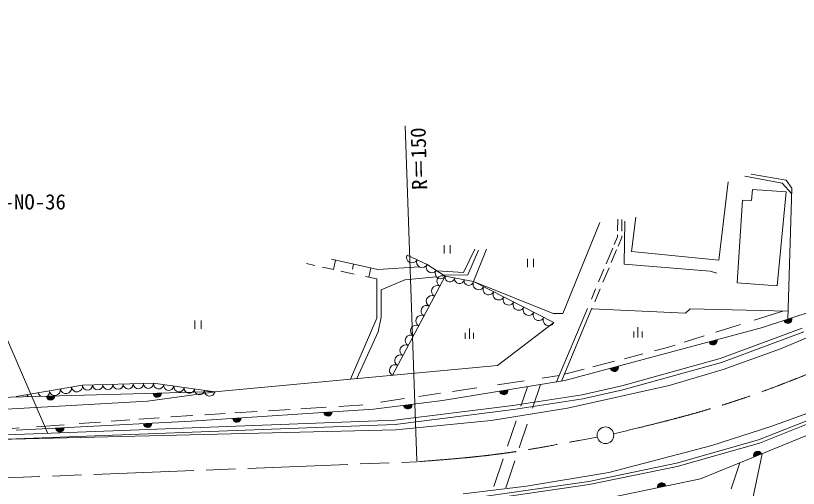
# Model space of a CAD drawing. Units: millimetres, scale not verified. Extents: x 40000 to 680000, y 20000 to 380000.
# Drawn here: x 392978 to 486991, y 254318 to 311019 of the extents above; entities that cross this region are included whole.
import ezdxf
from ezdxf.enums import TextEntityAlignment as Align

# ---------------------------------------------------------------- set-up
doc = ezdxf.new("R2010")
doc.units = ezdxf.units.MM
doc.header["$LTSCALE"] = 1000
doc.linetypes.add('CHAIN', pattern=[18.5, 12, -1.5, 3.5, -1.5])
for name, color, linetype, lineweight in [('M-BGD', 7, 'Continuous', 13), ('M-BMK', 2, 'CHAIN', 13), ('M-BMK-SRVR', 3, 'Continuous', 13), ('M-STR-HTXT', 7, 'Continuous', 13), ('M-STR-STRC', 7, 'Continuous', 13)]:
    doc.layers.add(name, color=color, linetype=linetype, lineweight=lineweight)
doc.styles.add('ＭＳ ゴシック', font='')
doc.styles.get('ＭＳ ゴシック').set_extended_font_data('MS Gothic')

msp = doc.modelspace()

# ---------------------------------------------------------------- linework, layer by layer
at = {"layer": 'M-BGD'}
for p, q in [((485031, 290940), (480558, 291753)), ((485524, 291289), (481313, 292015)), ((477455, 281676), (478570, 291081)), ((486201, 289659), (485031, 290940)), ((486222, 290330), (485524, 291289)), ((481470, 290171), (481353, 288838)), ((485509, 289897), (481470, 290171)), ((484430, 278605), (485509, 289897)), ((485739, 274609), (486222, 290330)), ((480275, 288877), (479647, 278958)), ((481353, 288838), (480275, 288877)), ((467468, 286863), (466935, 282743)), ((458722, 275302), (463162, 286217)), ((465283, 285203), (465302, 286590)), ((465782, 285165), (465802, 286583)), ((466162, 286371), (466066, 281215)), ((465273, 284504), (464881, 283573)), ((465273, 284504), (465276, 284716)), ((465771, 284399), (465344, 283384)), ((465771, 284399), (465774, 284604)), ((444437, 282504), (444437, 283504)), ((445187, 283504), (445187, 282504)), ((446786, 280225), (448133, 283018)), ((449524, 282993), (447991, 279134)), ((464696, 283131), (463900, 281238)), ((439987, 282305), (442408, 281184)), ((447297, 279913), (448582, 282881)), ((465152, 282927), (464510, 281398)), ((466935, 282743), (477455, 281676)), ((428900, 281061), (427932, 281271)), ((436494, 280578), (430926, 281791)), ((431140, 280575), (431383, 281691)), ((433426, 280627), (433554, 281218)), ((442408, 281184), (444560, 279750)), ((454441, 280837), (454441, 281837)), ((455191, 281837), (455191, 280837)), ((466066, 281215), (476394, 280388)), ((431192, 280563), (429849, 280855)), ((433658, 280028), (432045, 280378)), ((435416, 279647), (435659, 280760)), ((441493, 280874), (436494, 280578)), ((443570, 280409), (446786, 280225)), ((463637, 280613), (462999, 279095)), ((464248, 280776), (463524, 279053)), ((476394, 280388), (477205, 280149)), ((436371, 279440), (435020, 279733)), ((436346, 274737), (436371, 279440)), ((436890, 278128), (439736, 279316)), ((444560, 279750), (438229, 267881)), ((439736, 279316), (443540, 279677)), ((444379, 279870), (447297, 279913)), ((444560, 279750), (447991, 279134)), ((447991, 279134), (457612, 274192)), ((447991, 279134), (457532, 275302)), ((479647, 278958), (484430, 278605)), ((436866, 274861), (436890, 278128)), ((462645, 278253), (462129, 277026)), ((463192, 278265), (462530, 276688)), ((461660, 275909), (457946, 267075)), ((462204, 275914), (458528, 267169)), ((473441, 275313), (462172, 275836)), ((473993, 275865), (473441, 275313)), ((485769, 275574), (473993, 275865)), ((481699, 274505), (485132, 275589)), ((482675, 273603), (488757, 275599)), ((433183, 267408), (436346, 274737)), ((436519, 273079), (436866, 274861)), ((457532, 275302), (458722, 275302)), ((414512, 273465), (414512, 274465)), ((415262, 274465), (415262, 273465)), ((457612, 274192), (450845, 269064)), ((458957, 267239), (482675, 273603)), ((467722, 273650), (467722, 272400)), ((477084, 273046), (480037, 273979)), ((433968, 267482), (436519, 273079)), ((446983, 272982), (446983, 272232)), ((447483, 273482), (447483, 272232)), ((447983, 272232), (447983, 272982)), ((467222, 273150), (467222, 272400)), ((468222, 272400), (468222, 273150)), ((477591, 269878), (487447, 273546)), ((477745, 269402), (487637, 273084)), ((484831, 271071), (490613, 273498)), ((473262, 271838), (475663, 272597)), ((469717, 270800), (471099, 271155)), ((471099, 271155), (472196, 271502)), ((477947, 268555), (484831, 271071)), ((465780, 266605), (477591, 269878)), ((466090, 269867), (468328, 270443)), ((450845, 269064), (417306, 265919)), ((462295, 268891), (464924, 269567)), ((465901, 266119), (477745, 269402)), ((458884, 268015), (461278, 268630)), ((471459, 266658), (477947, 268555)), ((444232, 264844), (458957, 267239)), ((450859, 266750), (454072, 267228)), ((456201, 267545), (458273, 267853)), ((393041, 265351), (401003, 266678)), ((401003, 266678), (409546, 266936)), ((409546, 266936), (416895, 265909)), ((445432, 265942), (448356, 266377)), ((453668, 264170), (454457, 266507)), ((455065, 263929), (456020, 266761)), ((459279, 263921), (471459, 266658)), ((461018, 265547), (465780, 266605)), ((461111, 265055), (465901, 266119)), ((380591, 264938), (402690, 265548)), ((402690, 265548), (417306, 265919)), ((417306, 265919), (408822, 264756)), ((441415, 265345), (444007, 265730)), ((452702, 264264), (461018, 265547)), ((482213, 260119), (496120, 265665)), ((408822, 264756), (391167, 263778)), ((431787, 264130), (434264, 264281)), ((434264, 264281), (434698, 264345)), ((435942, 263834), (444232, 264844)), ((436820, 264661), (439696, 265089)), ((438536, 262493), (452702, 264264)), ((452771, 263768), (461111, 265055)), ((483682, 261727), (492716, 265020)), ((414079, 262378), (435942, 263834)), ((415701, 263153), (418146, 263302)), ((419319, 263373), (421999, 263536)), ((423359, 263618), (425939, 263775)), ((427233, 263854), (430277, 264039)), ((438576, 261994), (452771, 263768)), ((450099, 262465), (459279, 263921)), ((482341, 259740), (492652, 263851)), ((390694, 260675), (438536, 262493)), ((393038, 261298), (414079, 262378)), ((404436, 262359), (406706, 262523)), ((407776, 262600), (410232, 262777)), ((411604, 262876), (414124, 263057)), ((414124, 263057), (414205, 263062)), ((438625, 261318), (450099, 262465)), ((452047, 259363), (453081, 262427)), ((390713, 260175), (438576, 261994)), ((392571, 261504), (393390, 261563)), ((395486, 261714), (398808, 261954)), ((400594, 262082), (403157, 262267)), ((453457, 259163), (454413, 261998)), ((476616, 259439), (483682, 261727)), ((390713, 260175), (438625, 261318)), ((488987, 261059), (475240, 255456)), ((472353, 257334), (482213, 260119)), ((472448, 256945), (482341, 259740)), ((464210, 256227), (476616, 259439)), ((450420, 254542), (451541, 257863)), ((451840, 254369), (452937, 257623)), ((479596, 243755), (482626, 258467)), ((461812, 255155), (472353, 257334)), ((461881, 254761), (472448, 256945)), ((478940, 254263), (479956, 257379)), ((454333, 254580), (464210, 256227)), ((449213, 253328), (461812, 255155)), ((475240, 255456), (456606, 251612)), ((446744, 253657), (454333, 254580)), ((449258, 252930), (461881, 254761))]:
    msp.add_line(p, q, dxfattribs=at)
for centre, radius, start, end in [((440592, 282025), 667, 155.15761, 335.15761), ((441803, 281464), 667, 155.15761, 335.15761), ((442946, 280826), 646, 146.30993, 326.30993), ((444022, 280108), 646, 146.30993, 326.30993), ((444243, 279156), 673, 61.92663, 241.92663), ((445131, 279647), 581, 169.82939, 349.82939), ((446275, 279442), 581, 169.82939, 349.82939), ((447419, 279237), 581, 169.82939, 349.82939), ((443610, 277969), 673, 61.92663, 241.92663), ((448592, 278825), 676, 152.80879, 332.80879), ((449795, 278207), 676, 152.80879, 332.80879), ((442977, 276783), 673, 61.92663, 241.92663), ((450997, 277590), 676, 152.80879, 332.80879), ((452200, 276972), 676, 152.80879, 332.80879), ((453403, 276354), 676, 152.80879, 332.80879), ((442344, 275596), 673, 61.92663, 241.92663), ((454605, 275736), 676, 152.80879, 332.80879), ((441711, 274409), 673, 61.92663, 241.92663), ((455808, 275118), 676, 152.80879, 332.80879), ((457010, 274501), 676, 152.80879, 332.80879), ((485716, 274601), 500, 198.16908, 18.16908), ((485716, 274601), 500, 198.16908, 18.16908), ((485716, 274601), 450, 198.16908, 18.16908), ((485716, 274601), 400, 198.16908, 18.16908), ((485716, 274601), 350, 198.16908, 18.16908), ((485716, 274601), 300, 198.16908, 18.16908), ((485716, 274601), 250, 198.16908, 18.16908), ((485716, 274601), 200, 198.16908, 18.16908), ((485716, 274601), 150, 198.16908, 18.16908), ((485716, 274601), 100, 198.16908, 18.16908), ((485716, 274601), 50, 198.16908, 18.16908), ((441078, 273222), 673, 61.92663, 241.92663), ((440445, 272035), 673, 61.92663, 241.92663), ((476745, 272012), 500, 195.01965, 15.01965), ((476745, 272012), 500, 195.01965, 15.01965), ((476745, 272012), 450, 195.01965, 15.01965), ((476745, 272012), 400, 195.01965, 15.01965), ((476745, 272012), 350, 195.01965, 15.01965), ((476745, 272012), 300, 195.01965, 15.01965), ((476745, 272012), 250, 195.01965, 15.01965), ((476745, 272012), 200, 195.01965, 15.01965), ((476745, 272012), 150, 195.01965, 15.01965), ((476745, 272012), 100, 195.01965, 15.01965), ((476745, 272012), 50, 195.01965, 15.01965), ((439812, 270848), 673, 61.92663, 241.92663), ((439179, 269661), 673, 61.92663, 241.92663), ((438546, 268475), 673, 61.92663, 241.92663), ((464886, 268830), 500, 195.01965, 15.01965), ((464886, 268830), 500, 195.01965, 15.01965), ((464886, 268830), 450, 195.01965, 15.01965), ((464886, 268830), 400, 195.01965, 15.01965), ((464886, 268830), 350, 195.01965, 15.01965), ((464886, 268830), 300, 195.01965, 15.01965), ((464886, 268830), 250, 195.01965, 15.01965), ((464886, 268830), 200, 195.01965, 15.01965), ((464886, 268830), 150, 195.01965, 15.01965), ((464886, 268830), 100, 195.01965, 15.01965), ((464886, 268830), 50, 195.01965, 15.01965), ((397685, 266125), 673, 189.46232, 9.46232), ((399012, 266346), 673, 189.46232, 9.46232), ((400339, 266567), 673, 189.46232, 9.46232), ((401613, 266696), 611, 181.7357, 1.7357), ((402833, 266733), 611, 181.7357, 1.7357), ((404054, 266770), 611, 181.7357, 1.7357), ((405275, 266807), 611, 181.7357, 1.7357), ((406495, 266844), 611, 181.7357, 1.7357), ((407716, 266881), 611, 181.7357, 1.7357), ((408936, 266918), 611, 181.7357, 1.7357), ((410159, 266851), 618, 172.03782, 352.03782), ((411384, 266680), 618, 172.03782, 352.03782), ((412608, 266508), 618, 172.03782, 352.03782), ((413833, 266337), 618, 172.03782, 352.03782), ((415058, 266166), 618, 172.03782, 352.03782), ((416283, 265994), 618, 172.03782, 352.03782), ((451594, 266041), 500, 189.2399, 9.2399), ((451594, 266041), 500, 189.2399, 9.2399), ((451594, 266041), 450, 189.2399, 9.2399), ((451594, 266041), 400, 189.2399, 9.2399), ((451594, 266041), 350, 189.2399, 9.2399), ((451594, 266041), 300, 189.2399, 9.2399), ((451594, 266041), 250, 189.2399, 9.2399), ((451594, 266041), 200, 189.2399, 9.2399), ((451594, 266041), 150, 189.2399, 9.2399), ((451594, 266041), 100, 189.2399, 9.2399), ((393705, 265461), 673, 347.71415, 9.46232), ((395032, 265682), 673, 189.46232, 212.5053), ((396359, 265904), 673, 189.46232, 233.58771), ((397165, 265396), 500, 181.58269, 1.58269), ((397165, 265396), 500, 181.58269, 1.58269), ((397165, 265396), 450, 181.58269, 1.58269), ((397165, 265396), 400, 181.58269, 1.58269), ((396359, 265904), 673, 309.57767, 9.46232), ((397165, 265396), 350, 181.58269, 1.58269), ((397165, 265396), 300, 181.58269, 1.58269), ((397165, 265396), 250, 181.58269, 1.58269), ((397165, 265396), 200, 181.58269, 1.58269), ((397165, 265396), 150, 181.58269, 1.58269), ((397165, 265396), 100, 181.58269, 1.58269), ((397165, 265396), 50, 181.58269, 1.58269), ((409998, 265734), 500, 181.4533, 1.4533), ((409998, 265734), 500, 181.4533, 1.4533), ((409998, 265734), 450, 181.4533, 1.4533), ((409998, 265734), 400, 181.4533, 1.4533), ((409998, 265734), 350, 181.4533, 1.4533), ((409998, 265734), 300, 181.4533, 1.4533), ((409998, 265734), 250, 181.4533, 1.4533), ((409998, 265734), 200, 181.4533, 1.4533), ((409998, 265734), 150, 181.4533, 1.4533), ((409998, 265734), 100, 181.4533, 1.4533), ((409998, 265734), 50, 181.4533, 1.4533), ((451594, 266041), 50, 189.2399, 9.2399), ((440087, 264339), 500, 186.94516, 6.94516), ((440087, 264339), 500, 186.94516, 6.94516), ((440087, 264339), 450, 186.94516, 6.94516), ((440087, 264339), 400, 186.94516, 6.94516), ((440087, 264339), 350, 186.94516, 6.94516), ((440087, 264339), 300, 186.94516, 6.94516), ((440087, 264339), 250, 186.94516, 6.94516), ((440087, 264339), 200, 186.94516, 6.94516), ((440087, 264339), 150, 186.94516, 6.94516), ((440087, 264339), 100, 186.94516, 6.94516), ((440087, 264339), 50, 186.94516, 6.94516), ((430477, 263470), 500, 183.80999, 3.80999), ((430477, 263470), 500, 183.80999, 3.80999), ((430477, 263470), 450, 183.80999, 3.80999), ((430477, 263470), 400, 183.80999, 3.80999), ((430477, 263470), 350, 183.80999, 3.80999), ((430477, 263470), 300, 183.80999, 3.80999), ((430477, 263470), 250, 183.80999, 3.80999), ((430477, 263470), 200, 183.80999, 3.80999), ((430477, 263470), 150, 183.80999, 3.80999), ((430477, 263470), 100, 183.80999, 3.80999), ((430477, 263470), 50, 183.80999, 3.80999), ((419545, 262742), 500, 183.80999, 3.80999), ((419545, 262742), 500, 183.80999, 3.80999), ((419545, 262742), 450, 183.80999, 3.80999), ((419545, 262742), 400, 183.80999, 3.80999), ((419545, 262742), 350, 183.80999, 3.80999), ((419545, 262742), 300, 183.80999, 3.80999), ((419545, 262742), 250, 183.80999, 3.80999), ((419545, 262742), 200, 183.80999, 3.80999), ((419545, 262742), 150, 183.80999, 3.80999), ((419545, 262742), 100, 183.80999, 3.80999), ((419545, 262742), 50, 183.80999, 3.80999), ((398298, 261568), 500, 182.93894, 2.93894), ((398298, 261568), 500, 182.93894, 2.93894), ((398298, 261568), 450, 182.93894, 2.93894), ((398298, 261568), 400, 182.93894, 2.93894), ((398298, 261568), 350, 182.93894, 2.93894), ((398298, 261568), 300, 182.93894, 2.93894), ((398298, 261568), 250, 182.93894, 2.93894), ((398298, 261568), 200, 182.93894, 2.93894), ((398298, 261568), 150, 182.93894, 2.93894), ((398298, 261568), 100, 182.93894, 2.93894), ((398298, 261568), 50, 182.93894, 2.93894), ((408819, 262108), 500, 182.93894, 2.93894), ((408819, 262108), 500, 182.93894, 2.93894), ((408819, 262108), 450, 182.93894, 2.93894), ((408819, 262108), 400, 182.93894, 2.93894), ((408819, 262108), 350, 182.93894, 2.93894), ((408819, 262108), 300, 182.93894, 2.93894), ((408819, 262108), 250, 182.93894, 2.93894), ((408819, 262108), 200, 182.93894, 2.93894), ((408819, 262108), 150, 182.93894, 2.93894), ((408819, 262108), 100, 182.93894, 2.93894), ((408819, 262108), 50, 182.93894, 2.93894), ((482113, 258258), 500, 22.17497, 202.17497), ((482113, 258258), 500, 22.17497, 202.17497), ((482113, 258258), 450, 22.17497, 202.17497), ((482113, 258258), 400, 22.17497, 202.17497), ((482113, 258258), 350, 22.17497, 202.17497), ((482113, 258258), 300, 22.17497, 202.17497), ((482113, 258258), 250, 22.17497, 202.17497), ((482113, 258258), 200, 22.17497, 202.17497), ((482113, 258258), 150, 22.17497, 202.17497), ((482113, 258258), 100, 22.17497, 202.17497), ((482113, 258258), 50, 22.17497, 202.17497), ((470581, 254495), 500, 11.65624, 191.65624), ((470581, 254495), 500, 11.65624, 191.65624), ((470581, 254495), 450, 11.65624, 191.65624), ((470581, 254495), 400, 11.65624, 191.65624), ((470581, 254495), 350, 11.65624, 191.65624), ((470581, 254495), 300, 11.65624, 191.65624), ((470581, 254495), 250, 11.65624, 191.65624), ((470581, 254495), 200, 11.65624, 191.65624), ((470581, 254495), 150, 11.65624, 191.65624), ((470581, 254495), 100, 11.65624, 191.65624), ((470581, 254495), 50, 11.65624, 191.65624)]:
    msp.add_arc(centre, radius, start, end, dxfattribs=at)
at = {"layer": 'M-BMK'}
msp.add_line((365412, 254536), (441164, 257507), dxfattribs=at)
for points, knots in [([(464802, 260862), (466650, 261302), (468498, 261741), (470341, 262206), (473227, 262934), (476099, 263722), (478929, 264639), (481917, 265607), (484857, 266718), (487773, 267890), (490767, 269093), (493735, 270362), (496652, 271739), (498585, 272652), (500496, 273613), (502390, 274608), (507269, 277171), (512036, 279958), (516605, 283037), (519270, 284832), (521867, 286727), (524404, 288700), (527430, 291054), (530371, 293519), (533210, 296095), (536146, 298760), (538974, 301543), (541745, 304380), (543886, 306572), (545993, 308795), (548100, 311019)], [0, 0, 0, 0, 1, 1, 1, 2, 2, 2, 3, 3, 3, 4, 4, 4, 5, 5, 5, 6, 6, 6, 7, 7, 7, 8, 8, 8, 9, 9, 9, 10, 10, 10, 10]), ([(441164, 257507), (443444, 257677), (445724, 257848), (447998, 258084), (450227, 258315), (452449, 258609), (454659, 258978), (456233, 259240), (457801, 259541), (459371, 259831), (460523, 260043), (461677, 260250), (462831, 260457)], [0, 0, 0, 0, 1, 1, 1, 2, 2, 2, 3, 3, 3, 4, 4, 4, 4])]:
    msp.add_open_spline(points, degree=3, knots=knots, dxfattribs=at)
at = {"layer": 'M-BMK-SRVR'}
msp.add_circle((463826, 260682), 1000, dxfattribs=at)
at = {"layer": 'M-STR-HTXT'}
msp.add_line((439756, 297812), (441183, 257598), dxfattribs=at)
at = {"layer": 'M-STR-STRC'}
msp.add_line((385022, 288137), (396854, 260909), dxfattribs=at)

# ---------------------------------------------------------------- texts
at = {"layer": 'M-STR-HTXT', "style": 'ＭＳ ゴシック'}
msp.add_text('R＝150', height=1833, rotation=91.569, dxfattribs=at).set_placement((442965, 290164), align=Align.BOTTOM_LEFT)
at = {"layer": 'M-STR-STRC', "style": 'ＭＳ ゴシック'}
msp.add_text('警戒-NO-36', height=1833, dxfattribs=at).set_placement((386529, 287221), align=Align.BOTTOM_LEFT)

doc.saveas('drawing.dxf')
